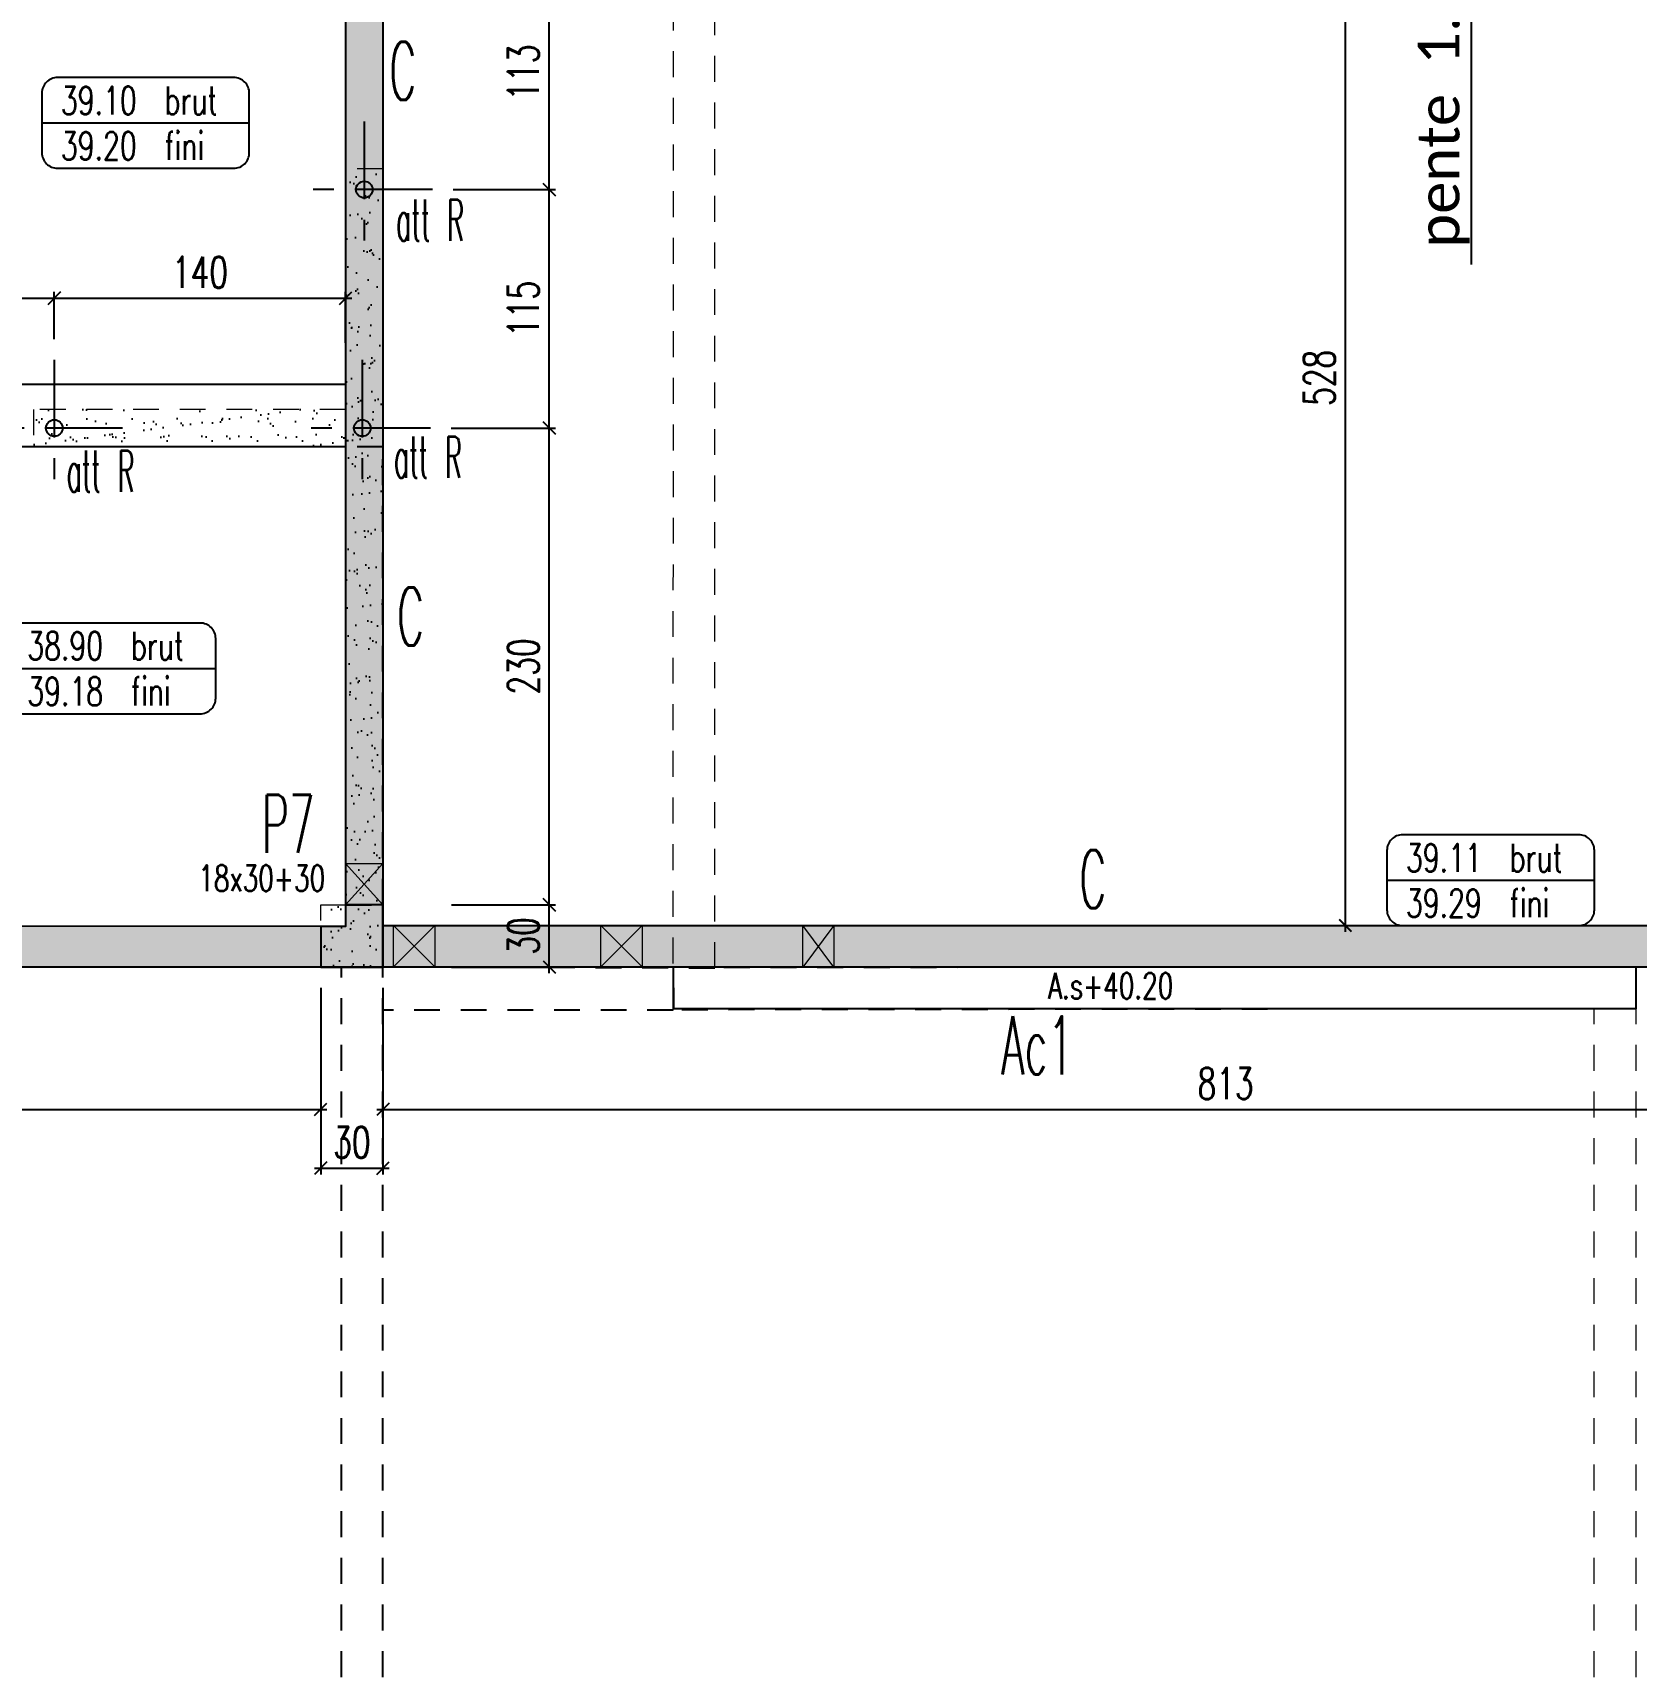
# Model space of a CAD drawing. Extents: x 308 to 787, y -199 to -146.
# Drawn here: x 337.51 to 345.24, y -181.05 to -173.16 of the extents above; entities that cross this region are included whole.
import ezdxf

# ---------------------------------------------------------------- set-up
doc = ezdxf.new("R2010")
doc.units = 0
doc.header["$LTSCALE"] = 0.5
doc.header["$MEASUREMENT"] = 0
for name, pattern in [('AXES2', [1.125, 0.75, -0.125, 0.125, -0.125]), ('CACHE', [0.375, 0.25, -0.125]), ('CONTINU', [0]), ('DISCONTINU2', [0.375, 0.25, -0.125])]:
    doc.linetypes.add(name, pattern=pattern)
doc.layers.get('0').update_dxf_attribs({"linetype": 'CONTINUOUS'})
doc.layers.get('DEFPOINTS').update_dxf_attribs({"linetype": 'CONTINUOUS'})
doc.layers.add('00 - RESERVATIONS SPEC Plombier', color=90, linetype='CONTINUOUS', lineweight=20)
for name, color, linetype in [('1_AJSA_vue2', 13, 'CONTINUOUS'), ('2_AJSA_txt50', 181, 'CONTINUOUS'), ('_ SERTI RESERVATION', 210, 'CACHE'), ('AXES', 6, 'AXES2'), ('COTATION', 7, 'CONTINUOUS'), ('HABILLAGE', 7, 'CONTINUOUS'), ('MURS', 3, 'CONTINUOUS'), ('POCHAGE', 254, 'CONTINUOUS'), ('POTEAUX', 1, 'CONTINUOUS'), ('POUTRES', 2, 'CONTINUOUS'), ('RAID', 1, 'CONTINUOUS'), ('RDC', 7, 'DISCONTINU2'), ('REPERAGE', 4, 'CONTINUOUS'), ('REPERE-CHAI', 4, 'CONTINUOUS'), ('REPERE-POT', 4, 'CONTINUOUS'), ('REPERE-POUT', 4, 'CONTINUOUS'), ('REPERE-RAID', 4, 'CONTINUOUS')]:
    doc.layers.add(name, color=color, linetype=linetype)
doc.styles.add('CALIBRI', font='calibri.ttf')
doc.styles.add('ROMANS8', font='romans.shx', dxfattribs={"width": 0.7})
doc.styles.get("Standard").update_dxf_attribs({"font": 'txt.shx'})
doc.dimstyles.new('COT50 cm', dxfattribs={"dimtxt": 0.15, "dimasz": 0.06, "dimexe": 0.03, "dimexo": 0.1, "dimgap": 0.05, "dimtad": 1, "dimdec": 0, "dimlfac": 100, "dimzin": 0, "dimdsep": 46, "dimtxsty": 'ROMANS8', "dimblk1": 'OBLIQUE', "dimblk2": 'OBLIQUE', "dimsah": 1, "dimcen": 0.03, "dimdle": 0.03, "dimclrt": 1, "dimadec": 0, "dimazin": 0, "dimtfac": 1, "dimtdec": 0, "dimtmove": 0, "dimatfit": 3, "dimfxl": 0, "dimtolj": 1, "dimtzin": 0, "dimlwd": -1, "dimlwe": -1, "dimarcsym": 0})
pattern_1 = [(37.5, (-513.79323, 160.44126), (-0.004409535, 0.134877664), [0, -0.1064, 0, -0.119, 0, -0.11375]), (7.5, (-513.79323, 160.44126), (0.12388437, 0.197550225), [0, -0.0574, 0, -0.0959, 0, -0.03675]), (327.5, (-513.87933, 160.44126), (0.21798993, 0.000396134), [0, -0.035, 0, -0.126, 0, -0.1645]), (317.5, (-513.87933, 160.44126), (0.21042886, 0.06143729), [0, -0.0175, 0, -0.0826, 0, -0.0945])]

# ---------------------------------------------------------------- blocks, each defined once
blk = doc.blocks.new('139')
at = {"layer": 'HABILLAGE', "color": 7}
blk.add_line((-0.665, 0), (0.665, 0), dxfattribs=at)
at = {"layer": 'HABILLAGE'}
blk.add_lwpolyline([(-0.565, -0.291), (0.565, -0.291, 0.414214), (0.665, -0.191), (0.665, 0.191, 0.414214), (0.565, 0.291), (-0.565, 0.291, 0.414214), (-0.665, 0.191), (-0.665, -0.191, 0.414214)], format="xyb", close=True, dxfattribs=at)
at = {"layer": 'HABILLAGE', "color": 1, "width": 0.7}
for s, p in [('brut', (0.121, 0.054)), ('fini', (0.121, -0.237))]:
    blk.add_text(s, height=0.18, dxfattribs=at).set_placement(p)
for tag, p in [('NIVBRUT', (-0.543, 0.054)), ('NIVFINI', (-0.543, -0.237))]:
    blk.add_attdef(tag, p, '', height=0.18, dxfattribs=at)
blk = doc.blocks.new('_Oblique')
at = {"layer": 'COTATION', "color": 0, "lineweight": -2}
blk.add_line((-0.5, -0.5), (0.5, 0.5), dxfattribs=at)
blk = doc.blocks.new('*D203')
at = {"layer": 'COTATION', "color": 0, "transparency": 16777216}
for p, q in [((335.5509, -174.44), (337.6408, -174.44)), ((335.5809, -174.6374), (335.5809, -174.41)), ((337.6108, -174.6374), (337.6108, -174.41))]:
    blk.add_line(p, q, dxfattribs=at)
at = {"layer": 'DEFPOINTS', "color": 0, "transparency": 16777216}
for p in [(337.6108, -174.44), (335.5809, -174.7374), (337.6108, -174.7374)]:
    blk.add_point(p, dxfattribs=at)
at = {"layer": 'COTATION', "color": 0, "transparency": 16777216, "xscale": 0.06, "yscale": 0.06, "zscale": 0.06, "rotation": 180}
blk.add_blockref('_Oblique', (335.5809, -174.44), dxfattribs=at)
at = {"layer": 'COTATION', "color": 0, "transparency": 16777216, "xscale": 0.06, "yscale": 0.06, "zscale": 0.06}
blk.add_blockref('_Oblique', (337.6108, -174.44), dxfattribs=at)
at = {"layer": 'COTATION', "color": 1, "transparency": 16777216, "insert": (336.5958, -174.315), "char_height": 0.15, "attachment_point": 5, "style": 'ROMANS8'}
blk.add_mtext('\\A1;203', dxfattribs=at)
blk = doc.blocks.new('*D204')
at = {"layer": 'COTATION', "color": 0, "transparency": 16777216}
for p, q in [((337.5808, -174.44), (339.0455, -174.44)), ((337.6108, -174.6374), (337.6108, -174.41)), ((339.0155, -174.6558), (339.0155, -174.41))]:
    blk.add_line(p, q, dxfattribs=at)
at = {"layer": 'DEFPOINTS', "color": 0, "transparency": 16777216}
for p in [(339.0155, -174.44), (337.6108, -174.7374), (339.0155, -174.7558)]:
    blk.add_point(p, dxfattribs=at)
at = {"layer": 'COTATION', "color": 0, "transparency": 16777216, "xscale": 0.06, "yscale": 0.06, "zscale": 0.06, "rotation": 180}
blk.add_blockref('_Oblique', (337.6108, -174.44), dxfattribs=at)
at = {"layer": 'COTATION', "color": 0, "transparency": 16777216, "xscale": 0.06, "yscale": 0.06, "zscale": 0.06}
blk.add_blockref('_Oblique', (339.0155, -174.44), dxfattribs=at)
at = {"layer": 'COTATION', "color": 1, "transparency": 16777216, "insert": (338.3131, -174.315), "char_height": 0.15, "attachment_point": 5, "style": 'ROMANS8'}
blk.add_mtext('\\A1;140', dxfattribs=at)
blk = doc.blocks.new('*D205')
at = {"layer": 'COTATION', "color": 0, "transparency": 16777216}
for p, q in [((339.998, -177.6963), (339.998, -177.3363)), ((339.5265, -177.3663), (340.028, -177.3663)), ((339.5265, -177.6663), (340.028, -177.6663))]:
    blk.add_line(p, q, dxfattribs=at)
at = {"layer": 'DEFPOINTS', "color": 0, "transparency": 16777216}
for p in [(339.4265, -177.3663), (339.998, -177.3663), (339.4265, -177.6663)]:
    blk.add_point(p, dxfattribs=at)
at = {"layer": 'COTATION', "color": 0, "transparency": 16777216, "xscale": 0.06, "yscale": 0.06, "zscale": 0.06}
for p, rotation in [((339.998, -177.3663), 90), ((339.998, -177.6663), 270)]:
    blk.add_blockref('_Oblique', p, dxfattribs=dict(at, rotation=rotation))
at = {"layer": 'COTATION', "color": 1, "transparency": 16777216, "insert": (339.873, -177.5163), "char_height": 0.15, "attachment_point": 5, "rotation": 90, "style": 'ROMANS8'}
blk.add_mtext('\\A1;30', dxfattribs=at)
blk = doc.blocks.new('*D206')
at = {"layer": 'COTATION', "color": 0, "transparency": 16777216}
for p, q in [((339.5247, -175.0663), (340.028, -175.0663)), ((339.998, -177.3963), (339.998, -175.0363)), ((339.5265, -177.3663), (340.028, -177.3663))]:
    blk.add_line(p, q, dxfattribs=at)
at = {"layer": 'DEFPOINTS', "color": 0, "transparency": 16777216}
for p in [(339.4247, -175.0663), (339.998, -175.0663), (339.4265, -177.3663)]:
    blk.add_point(p, dxfattribs=at)
at = {"layer": 'COTATION', "color": 0, "transparency": 16777216, "xscale": 0.06, "yscale": 0.06, "zscale": 0.06}
for p, rotation in [((339.998, -175.0663), 90), ((339.998, -177.3663), 270)]:
    blk.add_blockref('_Oblique', p, dxfattribs=dict(at, rotation=rotation))
at = {"layer": 'COTATION', "color": 1, "transparency": 16777216, "insert": (339.873, -176.2163), "char_height": 0.15, "attachment_point": 5, "rotation": 90, "style": 'ROMANS8'}
blk.add_mtext('\\A1;230', dxfattribs=at)
blk = doc.blocks.new('*D207')
at = {"layer": 'COTATION', "color": 0, "transparency": 16777216}
for p, q in [((339.998, -175.0963), (339.998, -173.8861)), ((339.5346, -173.9161), (340.028, -173.9161)), ((339.5247, -175.0663), (340.028, -175.0663))]:
    blk.add_line(p, q, dxfattribs=at)
at = {"layer": 'DEFPOINTS', "color": 0, "transparency": 16777216}
for p in [(339.4346, -173.9161), (339.998, -173.9161), (339.4247, -175.0663)]:
    blk.add_point(p, dxfattribs=at)
at = {"layer": 'COTATION', "color": 0, "transparency": 16777216, "xscale": 0.06, "yscale": 0.06, "zscale": 0.06}
for p, rotation in [((339.998, -173.9161), 90), ((339.998, -175.0663), 270)]:
    blk.add_blockref('_Oblique', p, dxfattribs=dict(at, rotation=rotation))
at = {"layer": 'COTATION', "color": 1, "transparency": 16777216, "insert": (339.873, -174.4912), "char_height": 0.15, "attachment_point": 5, "rotation": 90, "style": 'ROMANS8'}
blk.add_mtext('\\A1;115', dxfattribs=at)
blk = doc.blocks.new('*D208')
at = {"layer": 'COTATION', "color": 0, "transparency": 16777216}
for p, q in [((339.5345, -172.7861), (340.028, -172.7861)), ((339.998, -173.9461), (339.998, -172.7561)), ((339.5346, -173.9161), (340.028, -173.9161))]:
    blk.add_line(p, q, dxfattribs=at)
at = {"layer": 'DEFPOINTS', "color": 0, "transparency": 16777216}
for p in [(339.4345, -172.7861), (339.998, -172.7861), (339.4346, -173.9161)]:
    blk.add_point(p, dxfattribs=at)
at = {"layer": 'COTATION', "color": 0, "transparency": 16777216, "xscale": 0.06, "yscale": 0.06, "zscale": 0.06}
for p, rotation in [((339.998, -172.7861), 90), ((339.998, -173.9161), 270)]:
    blk.add_blockref('_Oblique', p, dxfattribs=dict(at, rotation=rotation))
at = {"layer": 'COTATION', "color": 1, "transparency": 16777216, "insert": (339.873, -173.3511), "char_height": 0.15, "attachment_point": 5, "rotation": 90, "style": 'ROMANS8'}
blk.add_mtext('\\A1;113', dxfattribs=at)
blk = doc.blocks.new('*D622')
at = {"layer": 'COTATION', "color": 0, "transparency": 16777216}
for p, q in [((338.8959, -177.7662), (338.8959, -178.3832)), ((335.1028, -178.0051), (335.1028, -178.3832)), ((335.0728, -178.3532), (338.9259, -178.3532))]:
    blk.add_line(p, q, dxfattribs=at)
at = {"layer": 'DEFPOINTS', "color": 0, "transparency": 16777216}
for p in [(338.8959, -177.6662), (335.1028, -177.9051), (338.8959, -178.3532)]:
    blk.add_point(p, dxfattribs=at)
at = {"layer": 'COTATION', "color": 0, "transparency": 16777216, "xscale": 0.06, "yscale": 0.06, "zscale": 0.06, "rotation": 180}
blk.add_blockref('_Oblique', (335.1028, -178.3532), dxfattribs=at)
at = {"layer": 'COTATION', "color": 0, "transparency": 16777216, "xscale": 0.06, "yscale": 0.06, "zscale": 0.06}
blk.add_blockref('_Oblique', (338.8959, -178.3532), dxfattribs=at)
at = {"layer": 'COTATION', "color": 1, "transparency": 16777216, "insert": (336.9993, -178.2282), "char_height": 0.15, "attachment_point": 5, "style": 'ROMANS8'}
blk.add_mtext('\\A1;379', dxfattribs=at)
blk = doc.blocks.new('*D623')
at = {"layer": 'COTATION', "color": 0, "transparency": 16777216}
for p, q in [((338.8959, -178.0498), (338.8959, -178.6668)), ((339.1959, -178.0499), (339.1959, -178.6668)), ((338.8659, -178.6368), (339.2259, -178.6368))]:
    blk.add_line(p, q, dxfattribs=at)
at = {"layer": 'DEFPOINTS', "color": 0, "transparency": 16777216}
for p in [(338.8959, -177.9498), (339.1959, -177.9499), (339.1959, -178.6368)]:
    blk.add_point(p, dxfattribs=at)
at = {"layer": 'COTATION', "color": 0, "transparency": 16777216, "xscale": 0.06, "yscale": 0.06, "zscale": 0.06, "rotation": 180}
blk.add_blockref('_Oblique', (338.8959, -178.6368), dxfattribs=at)
at = {"layer": 'COTATION', "color": 0, "transparency": 16777216, "xscale": 0.06, "yscale": 0.06, "zscale": 0.06}
blk.add_blockref('_Oblique', (339.1959, -178.6368), dxfattribs=at)
at = {"layer": 'COTATION', "color": 1, "transparency": 16777216, "insert": (339.0459, -178.5118), "char_height": 0.15, "attachment_point": 5, "style": 'ROMANS8'}
blk.add_mtext('\\A1;30', dxfattribs=at)
blk = doc.blocks.new('*D624')
at = {"layer": 'COTATION', "color": 0, "transparency": 16777216}
for p, q in [((339.1959, -177.7663), (339.1959, -178.3832)), ((347.324, -177.9663), (347.324, -178.3832)), ((339.1659, -178.3532), (347.354, -178.3532))]:
    blk.add_line(p, q, dxfattribs=at)
at = {"layer": 'DEFPOINTS', "color": 0, "transparency": 16777216}
for p in [(339.1959, -177.6663), (347.324, -177.8663), (347.324, -178.3532)]:
    blk.add_point(p, dxfattribs=at)
at = {"layer": 'COTATION', "color": 0, "transparency": 16777216, "xscale": 0.06, "yscale": 0.06, "zscale": 0.06, "rotation": 180}
blk.add_blockref('_Oblique', (339.1959, -178.3532), dxfattribs=at)
at = {"layer": 'COTATION', "color": 0, "transparency": 16777216, "xscale": 0.06, "yscale": 0.06, "zscale": 0.06}
blk.add_blockref('_Oblique', (347.324, -178.3532), dxfattribs=at)
at = {"layer": 'COTATION', "color": 1, "transparency": 16777216, "insert": (343.2599, -178.2282), "char_height": 0.15, "attachment_point": 5, "style": 'ROMANS8'}
blk.add_mtext('\\A1;813', dxfattribs=at)
blk = doc.blocks.new('A$C6B096A38')
at = {"layer": 'POCHAGE'}
h = blk.add_hatch(dxfattribs=at)
h.set_pattern_fill('AR-SAND', color=0, scale=0.07)
h.set_pattern_definition(pattern_1)
h.paths.add_polyline_path([(-6.9, -13.3748), (-7.0803, -13.3748), (-7.0803, -14.535), (-8.585, -14.535), (-8.585, -14.715), (-6.9, -14.715)])
h = blk.add_hatch(dxfattribs=at)
h.set_pattern_fill('AR-SAND', color=0, scale=0.07)
h.set_pattern_definition(pattern_1)
h.paths.add_polyline_path([(-6.9, -17.225), (-6.9, -16.925), (-7.2, -16.925), (-7.2, -17.225)])
at = {"layer": 'AXES', "color": 1}
for p, q in [((-6.9901, -13.146), (-6.9901, -13.8037)), ((-6.6613, -13.4748), (-7.319, -13.4748)), ((-8.4851, -14.2961), (-8.4851, -14.9539)), ((-7, -14.2961), (-7, -14.9539)), ((-8.1562, -14.625), (-8.8139, -14.625)), ((-6.6711, -14.625), (-7.3289, -14.625))]:
    blk.add_line(p, q, dxfattribs=at)
at = {"layer": 'RAID'}
for centre in [(-6.9901, -13.4748), (-8.4851, -14.625), (-7, -14.625)]:
    blk.add_circle(centre, 0.04, dxfattribs=at)
at = {"layer": 'RDC', "linetype": 'CACHE', "lineweight": 15}
for points in [[(-8.585, -14.535), (-8.585, -14.715), (-6.9, -14.715), (-6.9, -13.3748), (-7.0803, -13.3748), (-7.0803, -14.535)], [(-6.9, -17.225), (-7.2, -17.225), (-7.2, -16.925), (-6.9, -16.925)]]:
    blk.add_lwpolyline(points, close=True, dxfattribs=at)
blk = doc.blocks.new('_ArchTick')
at = {"color": 0, "linetype": 'ByBlock', "const_width": 0.15}
blk.add_lwpolyline([(-0.5, -0.5), (0.5, 0.5)], dxfattribs=at)
blk = doc.blocks.new('*D1048')
at = {"layer": '_ SERTI RESERVATION', "color": 0, "linetype": 'CONTINU', "transparency": 16777216}
for p, q in [((343.8373, -172.1524), (343.8373, -177.4963)), ((343.1589, -172.1824), (343.8673, -172.1824)), ((343.1589, -177.4663), (343.8673, -177.4663))]:
    blk.add_line(p, q, dxfattribs=at)
at = {"layer": 'DEFPOINTS', "color": 0, "linetype": 'CONTINU', "transparency": 16777216}
for p in [(343.0589, -172.1824), (343.0589, -177.4663), (343.8373, -177.4663)]:
    blk.add_point(p, dxfattribs=at)
at = {"layer": '_ SERTI RESERVATION', "color": 0, "linetype": 'CONTINU', "transparency": 16777216, "xscale": 0.06, "yscale": 0.06, "zscale": 0.06}
for p, rotation in [((343.8373, -172.1824), 90), ((343.8373, -177.4663), 270)]:
    blk.add_blockref('_ArchTick', p, dxfattribs=dict(at, rotation=rotation))
at = {"layer": '_ SERTI RESERVATION', "linetype": 'CONTINU', "transparency": 16777216, "insert": (343.7123, -174.8243), "char_height": 0.15, "attachment_point": 5, "rotation": 90, "style": 'ROMANS8'}
blk.add_mtext('\\A1;528', dxfattribs=at)

msp = doc.modelspace()

# ---------------------------------------------------------------- hatches: boundary and pattern name
at = {"layer": 'POCHAGE'}
h = msp.add_hatch(color=256, dxfattribs=at)
h.dxf.hatch_style = 1
h.paths.add_polyline_path([(339.1949, -172.2413), (339.015, -172.2413), (339.0159, -177.3662), (339.1958, -177.3662)])
h = msp.add_hatch(color=256, dxfattribs=at)
h.dxf.hatch_style = 1
h.paths.add_polyline_path([(338.8959, -177.4701), (331.7362, -177.4663), (331.7362, -173.9313), (331.5561, -173.9313), (331.5561, -177.4663), (324.3993, -177.4663), (324.3993, -177.6662), (338.8959, -177.6662)])
h.paths.add_polyline_path([(331.6862, -177.5663, -1), (331.6062, -177.5663, -1)], flags=16)
h.paths.add_polyline_path([(331.6091, -174.0313, -1), (331.6891, -174.0313, -1)], flags=16)
h = msp.add_hatch(dxfattribs=at)
h.set_pattern_fill('AR-SAND', color=0, scale=0.07)
h.set_pattern_definition([(37.5, (0, 0), (-0.004409535, 0.134877664), [0, -0.1064, 0, -0.119, 0, -0.11375]), (7.5, (0, 0), (0.12388437, 0.197550225), [0, -0.0574, 0, -0.0959, 0, -0.03675]), (327.5, (-0.0861, 0), (0.21798993, 0.000396134), [0, -0.035, 0, -0.126, 0, -0.1645]), (317.5, (-0.0861, 0), (0.21042886, 0.06143729), [0, -0.0175, 0, -0.0826, 0, -0.0945])])
h.paths.add_polyline_path([(339.0154, -177.3663), (339.1959, -177.3663), (339.1959, -175.1563), (339.0159, -175.1563)])
h = msp.add_hatch(color=256, dxfattribs=at)
h.dxf.hatch_style = 1
h.paths.add_polyline_path([(347.324, -177.4663), (340.7959, -177.4663), (340.7959, -177.6662), (344.6853, -177.6662), (345.2409, -177.6655), (345.2409, -177.6662), (346.8456, -177.6662), (346.8456, -177.666), (347.324, -177.666)])
h.paths.add_polyline_path([(347.264, -177.5663, -1), (347.184, -177.5663, -1)], flags=16)
h.paths.add_polyline_path([(340.7959, -177.4663), (340.596, -177.4663), (340.5959, -177.6662), (340.7959, -177.6662)])
h.paths.add_polyline_path([(340.596, -177.4663), (339.1959, -177.4663), (339.1959, -177.6662), (339.2077, -177.6662), (340.5959, -177.6662)])
at = {"layer": 'POTEAUX'}
h = msp.add_hatch(color=256, dxfattribs=at)
h.dxf.hatch_style = 1
h.paths.add_polyline_path([(339.1959, -177.3663), (339.0159, -177.3662), (339.0159, -177.4701), (338.8954, -177.4701), (338.8959, -177.6662), (339.1959, -177.6662)])

# ---------------------------------------------------------------- linework, layer by layer
at = {"layer": '00 - RESERVATIONS SPEC Plombier', "color": 100}
for p, q in [((339.0158, -177.1662), (339.1959, -177.3662)), ((339.1959, -177.1662), (339.0159, -177.3662)), ((339.2459, -177.6662), (339.4459, -177.4663)), ((339.2459, -177.4663), (339.4459, -177.6662)), ((340.246, -177.6662), (340.446, -177.4663)), ((340.246, -177.4663), (340.446, -177.6662)), ((341.3709, -177.4663), (341.2209, -177.6663)), ((341.3709, -177.6663), (341.2209, -177.4663))]:
    msp.add_line(p, q, dxfattribs=at)
for points in [[(339.0158, -177.1662), (339.1959, -177.1662), (339.1959, -177.3662), (339.0159, -177.3662)], [(339.2459, -177.6662), (339.2459, -177.4663), (339.4459, -177.4663), (339.4459, -177.6662)], [(340.246, -177.6662), (340.246, -177.4663), (340.446, -177.4663), (340.446, -177.6662)], [(341.3709, -177.4663), (341.3709, -177.6663), (341.2209, -177.6663), (341.2209, -177.4663)]]:
    msp.add_lwpolyline(points, close=True, dxfattribs=at)
at = {"layer": '1_AJSA_vue2', "linetype": 'CACHE'}
for points in [[(339.1959, -181.3169), (339.1959, -177.3662)], [(338.9959, -181.3169), (338.9959, -177.6662)], [(340.7959, -177.6715), (339.1959, -177.6662)], [(340.5959, -177.8741), (339.1959, -177.8741)]]:
    msp.add_lwpolyline(points, dxfattribs=at)
at = {"layer": '2_AJSA_txt50', "color": 1}
msp.add_lwpolyline([(344.4461, -174.2774), (344.4461, -172.3219), (344.3249, -172.47)], dxfattribs=at)
at = {"layer": 'MURS'}
for p, q in [((339.0151, -172.0414), (339.0159, -177.4701)), ((339.195, -172.0414), (339.1959, -177.6662)), ((339.1959, -177.4663), (347.324, -177.4663))]:
    msp.add_line(p, q, dxfattribs=at)
msp.add_lwpolyline([(339.0159, -177.4701), (331.7362, -177.4663), (331.7362, -173.9313), (331.5561, -173.9313), (331.5561, -177.4663), (324.3012, -177.4663), (324.3019, -170.1005), (324.0996, -170.1005), (324.0994, -177.6662), (347.324, -177.6662), (347.324, -177.4662)], dxfattribs=at)
at = {"layer": 'POTEAUX'}
msp.add_lwpolyline([(339.1959, -177.3663), (339.0159, -177.3662), (339.0159, -177.4701), (338.8954, -177.4701), (338.8959, -177.6663), (339.1959, -177.6663)], close=True, dxfattribs=at)
at = {"layer": 'POUTRES'}
for p, q in [((339.0159, -174.8563), (335.193, -174.8563)), ((339.0159, -175.1563), (335.193, -175.1563))]:
    msp.add_line(p, q, dxfattribs=at)
at = {"layer": 'POUTRES', "color": 0}
msp.add_lwpolyline([(340.5962, -177.6662), (340.5965, -177.8662), (345.2409, -177.8663), (345.2409, -177.6662)], dxfattribs=at)
at = {"layer": 'RDC', "linetype": 'CACHE', "lineweight": 15}
for points in [[(345.2406, -181.3169), (345.2406, -177.6655), (340.7959, -177.671), (340.7955, -166.5756), (339.1959, -166.5765)], [(345.0376, -181.3169), (345.0375, -177.8686), (340.5959, -177.8741), (340.5982, -166.7289), (339.1982, -166.7234)]]:
    msp.add_lwpolyline(points, dxfattribs=at)
at = {"layer": 'RDC'}
msp.add_lwpolyline([(339.0154, -177.3663), (339.1959, -177.3663), (339.1959, -175.1563), (339.0159, -175.1563)], close=True, dxfattribs=at)

# ---------------------------------------------------------------- block references
at = {"layer": 'HABILLAGE', "color": 1, "xscale": 0.7521624, "yscale": 0.7521624, "zscale": 0.7521624}
for p, values in [((338.051, -173.5944), {'NIVBRUT': '39.10', 'NIVFINI': '39.20'}), ((337.8889, -176.2258), {'NIVBRUT': '38.90', 'NIVFINI': '39.18'}), ((344.5384, -177.2474), {'NIVBRUT': '39.11', 'NIVFINI': '39.29'})]:
    msp.add_blockref('139', p, dxfattribs=at).add_auto_attribs(values)
at = {"layer": 'RDC'}
msp.add_blockref('A$C6B096A38', (346.0959, -160.4413), dxfattribs=at)

# ---------------------------------------------------------------- texts
at = {"layer": '2_AJSA_txt50', "color": 1, "style": 'CALIBRI'}
msp.add_text('pente  1.1%%%', height=0.2, rotation=90, dxfattribs=at).set_placement((344.3876, -174.1969))
at = {"layer": 'REPERAGE', "color": 1, "style": 'ROMANS8', "width": 0.7}
msp.add_text('A.s+40.20', height=0.125, dxfattribs=at).set_placement((342.4036, -177.8193))
at = {"layer": 'REPERE-CHAI', "color": 4, "width": 0.519}
for p in [(339.2256, -173.4836), (339.2633, -176.1155), (342.5538, -177.3823)]:
    msp.add_text('C', height=0.28, dxfattribs=at).set_placement(p)
at = {"layer": 'REPERE-POT', "color": 4, "width": 0.519}
msp.add_text('P7', height=0.28, dxfattribs=at).set_placement((338.6113, -177.1151))
at = {"layer": 'REPERE-POT', "color": 1, "style": 'ROMANS8', "width": 0.7}
msp.add_text('18x30+30', height=0.125, dxfattribs=at).set_placement((338.3056, -177.3003))
at = {"layer": 'REPERE-POUT', "width": 0.519}
msp.add_text('Ac1', height=0.28, dxfattribs=at).set_placement((342.1781, -178.1841))
at = {"layer": 'REPERE-RAID', "color": 4, "width": 0.45}
for p in [(339.2587, -174.1639), (339.2484, -175.3072), (337.6694, -175.3745)]:
    msp.add_text('att R', height=0.2, dxfattribs=at).set_placement(p)

# ---------------------------------------------------------------- dimensions: what is measured, and where the dimension line sits
at = {"layer": '_ SERTI RESERVATION', "linetype": 'CONTINU'}
dim = msp.add_linear_dim(base=(343.8373, -177.4663), p1=(343.0589, -172.1824), p2=(343.0589, -177.4663), angle=90, dimstyle='COT50 cm', override={"dimblk": 'ArchTick', "dimsah": 0, "dimclrt": 256, "dimfxl": 3}, dxfattribs=at)
dim.commit()
dim.dimension.update_dxf_attribs({"geometry": '*D1048', "text_midpoint": (343.7123, -174.8243)})
at = {"layer": 'COTATION'}
for base, p1, p2, picture, middle in [((339.998, -172.7861), (339.4346, -173.9161), (339.4345, -172.7861), '*D208', (339.873, -173.3511)), ((339.998, -173.9161), (339.4247, -175.0663), (339.4346, -173.9161), '*D207', (339.873, -174.4912)), ((339.998, -175.0663), (339.4265, -177.3663), (339.4247, -175.0663), '*D206', (339.873, -176.2163))]:
    dim = msp.add_linear_dim(base=base, p1=p1, p2=p2, angle=90, dimstyle='COT50 cm', override={"dimtmove": 1}, dxfattribs=at)
    dim.commit()
    dim.dimension.update_dxf_attribs({"geometry": picture, "text_midpoint": middle})
for base, p1, p2, picture, middle in [((337.6108, -174.44), (335.5809, -174.7374), (337.6108, -174.7374), '*D203', (336.5958, -174.315)), ((339.0155, -174.44), (337.6108, -174.7374), (339.0155, -174.7558), '*D204', (338.3131, -174.315)), ((338.8959, -178.3532), (335.1028, -177.9051), (338.8959, -177.6662), '*D622', (336.9993, -178.2282)), ((347.324, -178.3532), (339.1959, -177.6663), (347.324, -177.8663), '*D624', (343.2599, -178.2282)), ((339.1959, -178.6368), (338.8959, -177.9498), (339.1959, -177.9499), '*D623', (339.0459, -178.5118))]:
    dim = msp.add_linear_dim(base=base, p1=p1, p2=p2, dimstyle='COT50 cm', override={"dimtmove": 1}, dxfattribs=at)
    dim.commit()
    dim.dimension.update_dxf_attribs({"geometry": picture, "text_midpoint": middle})
dim = msp.add_linear_dim(base=(339.998, -177.3663), p1=(339.4265, -177.6663), p2=(339.4265, -177.3663), angle=90, dimstyle='COT50 cm', dxfattribs=at)
dim.commit()
dim.dimension.update_dxf_attribs({"geometry": '*D205', "text_midpoint": (339.873, -177.5163)})

doc.saveas('drawing.dxf')
